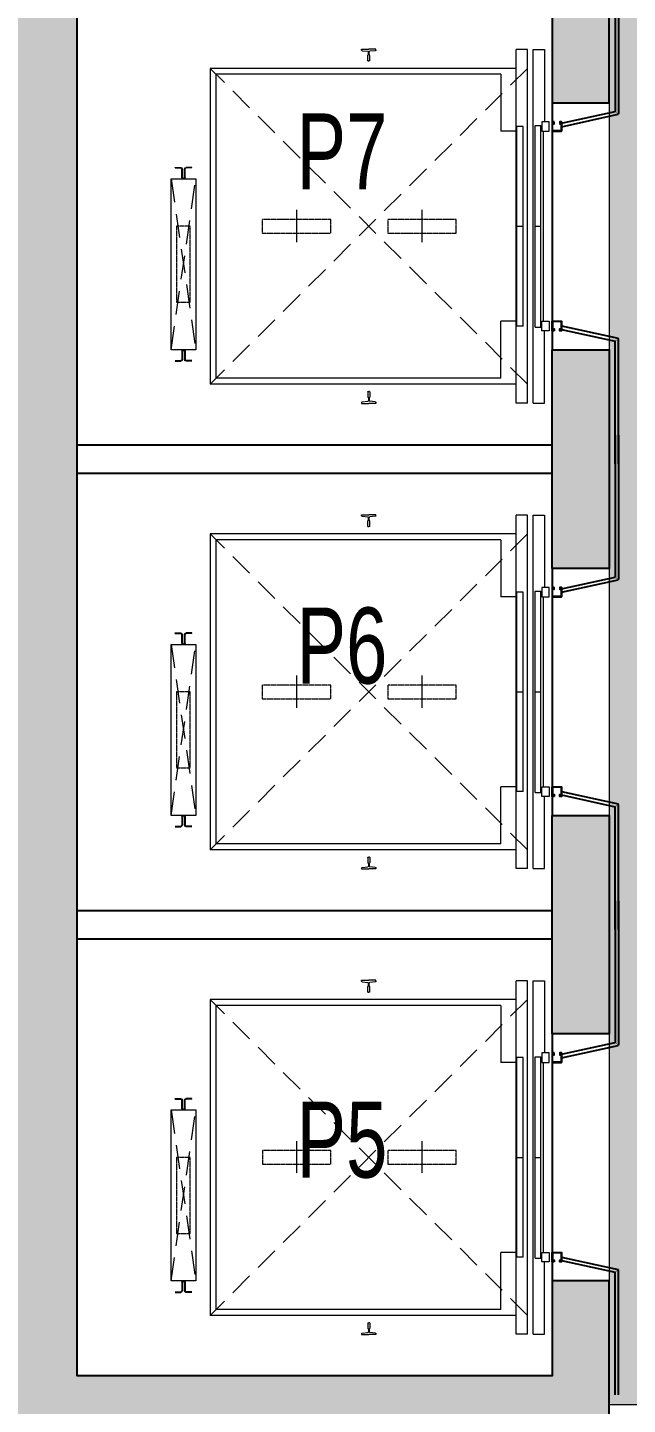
# Model space of a CAD drawing. Header units: millimetres. Extents: x -11451263 to 11578383104, y -507 to 1450429.
# Drawn here: x 11448773 to 11451929, y 1032959 to 1040205 of the extents above; entities that cross this region are included whole.
import ezdxf

# ---------------------------------------------------------------- set-up
doc = ezdxf.new("R2010")
doc.units = ezdxf.units.MM
doc.header["$MEASUREMENT"] = 0
for name, pattern in [('xref.asix of  podium$0$xref.asix of  podium$0$Xref_ST_MBDV Cot vach 30.7.2022$0$CENTERX2', [4, 2.5, -0.5, 0.5, -0.5]), ('xref.asix of  podium$0$xref.asix of  podium$0$Xref_ST_MBDV Cot vach 30.7.2022$0$HIDDEN', [0.375, 0.25, -0.125]), ('xref.asix of  podium$0$xref.asix of  podium$0$Xref_ST_MBDV Cot vach 30.7.2022$0$PHANTOMX2', [5, 2.5, -0.5, 0.5, -0.5, 0.5, -0.5])]:
    doc.linetypes.add(name, pattern=pattern)
doc.layers.get('0').update_dxf_attribs({"linetype": 'CONTINUOUS', "lineweight": 13})
for name, color, linetype, lineweight in [('DO DIEN TICH THONG THUY', 141, 'CONTINUOUS', 13), ('KT-Net thay', 7, 'CONTINUOUS', 25), ('KT-Net to mau', 159, 'CONTINUOUS', 18), ('KT-Vat lieu', 250, 'CONTINUOUS', 9), ('xref.asix of  podium$0$xref.asix of  podium$0$Xref_ST_MBDV Cot vach 30.7.2022$0$KT-Noi that', 36, 'CONTINUOUS', 9)]:
    doc.layers.add(name, color=color, linetype=linetype, lineweight=lineweight)
for name, color, linetype in [('KT-Net cot vach', 6, 'CONTINUOUS'), ('KT-Text', 7, 'CONTINUOUS'), ('xref.asix of  podium$0$xref.asix of  podium$0$Xref_ST_MBDV Cot vach 30.7.2022$0$KT-Net manh', 139, 'CONTINUOUS')]:
    doc.layers.add(name, color=color, linetype=linetype)
doc.styles.add('Xref_ST_MBDV Cot vach 30.7.2022$0$Arial', font='arial.ttf', dxfattribs={"width": 0.7})

# ---------------------------------------------------------------- blocks, each defined once
blk = doc.blocks.new('xref.asix of  podium$0$xref.asix of  podium$0$Xref_ST_MBDV Cot vach 30.7.2022$0$TM 1000kg')
at = {"layer": 'xref.asix of  podium$0$xref.asix of  podium$0$Xref_ST_MBDV Cot vach 30.7.2022$0$KT-Net manh'}
for p, q in [((-2849.992175524749, 2500.000000000007), (-2849.992175524298, 1742.237188449821)), ((-2831.992175524923, 2500.000000000007), (-2831.992175524298, 1754.380282491551)), ((-2849.992175524298, 1742.237188449821), (-2846.992175522784, 1742.237188449821)), ((-2846.992175522784, 1742.237188449821), (-2846.992175522784, 1739.237188449821)), ((-2550.006080747044, 1674.237188449821), (-2846.992175522784, 1739.237188449821)), ((-2550.006080747044, 1692.663264479774), (-2831.992175524298, 1754.380282491551)), ((-2499.992175525869, 1800.000000000007), (-2500.000000003725, 500.0000000000073)), ((-2550.006080747044, 625.7628115501939), (-2846.992175522784, 560.7628115501939)), ((-2550.006080747044, 607.3367355202427), (-2831.992175524298, 545.6197175084671)), ((-2849.992175524298, 557.7628115501939), (-2846.992175522784, 557.7628115501939)), ((-2849.992175524705, -99.9999999999909), (-2849.992175524298, 557.7628115501939)), ((-2846.992175522784, 557.7628115501939), (-2846.992175522784, 560.7628115501939)), ((-2831.992175524851, -99.99999999998909), (-2831.992175524298, 545.6197175084671))]:
    blk.add_line(p, q, dxfattribs=at)
at = {"layer": 'xref.asix of  podium$0$xref.asix of  podium$0$Xref_ST_MBDV Cot vach 30.7.2022$0$KT-Net manh', "const_width": 2}
for points in [[(-2846.992175522784, 1742.237188449821), (-2831.992175524298, 1754.380282491551)], [(-2846.992175522784, 557.7628115501939), (-2831.992175524298, 545.6197175084671)]]:
    blk.add_lwpolyline(points, dxfattribs=at)
at = {"layer": 'xref.asix of  podium$0$xref.asix of  podium$0$Xref_ST_MBDV Cot vach 30.7.2022$0$KT-Net manh', "ltscale": 2}
for points in [[(-2510.006080747044, 1700.002331897216), (-2500.006080747044, 1700.002331897216), (-2500.006080747044, 1650.002331897216), (-2550.006080747044, 1650.002331897216), (-2550.006080747044, 1700.002331897216), (-2540.006080747044, 1700.002331897216), (-2540.006080747044, 1690.002331897216), (-2541.60608074702, 1690.002331897216), (-2541.60608074702, 1698.402331897356), (-2548.406080747067, 1698.402331897356), (-2548.406080747067, 1651.602331897309), (-2501.60608074702, 1651.602331897309), (-2501.60608074702, 1698.402331897356), (-2508.406080747067, 1698.402331897356), (-2508.406080747067, 1690.002331897216), (-2510.006080747044, 1690.002331897216)], [(-2510.006080747044, 599.9976681027983), (-2500.006080747044, 599.9976681027983), (-2500.006080747044, 649.9976681027983), (-2550.006080747044, 649.9976681027983), (-2550.006080747044, 599.9976681027983), (-2540.006080747044, 599.9976681027983), (-2540.006080747044, 609.9976681027983), (-2541.60608074702, 609.9976681027983), (-2541.60608074702, 601.5976681026586), (-2548.406080747067, 601.5976681026586), (-2548.406080747067, 648.3976681027052), (-2501.60608074702, 648.3976681027052), (-2501.60608074702, 601.5976681026586), (-2508.406080747067, 601.5976681026586), (-2508.406080747067, 609.9976681027983), (-2510.006080747044, 609.9976681027983)]]:
    blk.add_lwpolyline(points, close=True, dxfattribs=at)
at = {"layer": 'xref.asix of  podium$0$xref.asix of  podium$0$Xref_ST_MBDV Cot vach 30.7.2022$0$KT-Noi that', "linetype": 'Continuous', "ltscale": 2}
for p, q in [((-2460.006080747058, 2080.002331897216), (-2460.006080747058, 1700.002331897216)), ((-2400.006080747058, 2080.002331897216), (-2460.006080747058, 2080.002331897216)), ((-2400.006080747058, 220.0023318972126), (-2400.006080747058, 2080.002331897216)), ((-2370.006080747058, 220.0023318972126), (-2370.006080747058, 2080.002331897216)), ((-2370.006080747058, 2080.002331897216), (-2310.006080747058, 2080.002331897216)), ((-2310.006080747058, 220.0023318972126), (-2310.006080747058, 2080.002331897216)), ((-2310.006080747058, 1981.002331897216), (-700.0060807470581, 1981.002331897216)), ((-700.0060807470581, 1981.002331897216), (-700.0060807470581, 319.0023318972126)), ((-2230.006080747058, 1950.002331897216), (-730.0060807470581, 1950.002331897216)), ((-2230.006080747058, 1950.002331897216), (-2230.006080747058, 1650.002331897216)), ((-730.0060807470581, 1950.002331897216), (-730.0060807470581, 350.0023318972126)), ((-2441.259975502442, 620.0023318972162), (-2441.259975502442, 1680.002331897216)), ((-2411.006080747058, 1680.002331897216), (-2441.259975502442, 1680.002331897216)), ((-2411.006080747058, 620.0023318972162), (-2411.006080747058, 1680.002331897216)), ((-2348.006080747058, 625.0023318972162), (-2348.006080747058, 1675.002331897216)), ((-2348.006080747058, 1675.002331897216), (-2314.006080747058, 1675.002331897216)), ((-2314.006080747058, 625.0023318972162), (-2314.006080747058, 1675.002331897216)), ((-2455.006080747058, 650.0023318972162), (-2455.006080747058, 1650.002331897216)), ((-2310.006080747058, 1650.002331897216), (-2230.006080747058, 1650.002331897216)), ((-2411.006080747058, 1150.002331897216), (-2441.259975502428, 1150.002331897216)), ((-2314.006080747058, 1150.002331897216), (-2348.006080747058, 1150.002331897216)), ((-2460.006080747058, 220.0023318972126), (-2460.006080747058, 600.0023318972162)), ((-2411.006080747058, 620.0023318972162), (-2441.259975502442, 620.0023318972162)), ((-2348.006080747058, 625.0023318972162), (-2314.006080747058, 625.0023318972162)), ((-2310.006080747058, 650.0023318972162), (-2230.006080747058, 650.0023318972162)), ((-2230.006080747058, 350.0023318972126), (-2230.006080747058, 650.0023318972162)), ((-2310.006080747058, 319.0023318972126), (-700.0060807470581, 319.0023318972126)), ((-2230.006080747058, 350.0023318972126), (-730.0060807470581, 350.0023318972126)), ((-2400.006080747058, 220.0023318972126), (-2460.006080747058, 220.0023318972126)), ((-2370.006080747058, 220.0023318972126), (-2310.006080747058, 220.0023318972126))]:
    blk.add_line(p, q, dxfattribs=at)
at = {"layer": 'xref.asix of  podium$0$xref.asix of  podium$0$Xref_ST_MBDV Cot vach 30.7.2022$0$KT-Noi that', "linetype": 'Continuous'}
for p, q in [((-1572.506080747058, 2077.002331897216), (-1572.506080747058, 2082.002331897216)), ((-1572.506080747058, 2082.002331897216), (-1535.006080747058, 2082.002331897216)), ((-1569.506080747058, 2074.002331897216), (-1540.066080747114, 2070.902331897239)), ((-1540.006080747058, 2021.002331897216), (-1540.006080747058, 2050.002331897216)), ((-1537.066080747114, 2054.123071325659), (-1537.066080747114, 2067.902331897239)), ((-1497.506080747058, 2082.002331897216), (-1535.006080747058, 2082.002331897216)), ((-1532.946080747002, 2054.123071325659), (-1532.946080747002, 2067.902331897239)), ((-1530.006080747058, 2021.002331897216), (-1530.006080747058, 2050.002331897216)), ((-1500.506080747058, 2074.002331897216), (-1529.946080747002, 2070.902331897239)), ((-1497.506080747058, 2077.002331897216), (-1497.506080747058, 2082.002331897216)), ((-1539.006080747058, 2020.002331897216), (-1535.006080747058, 2020.002331897216)), ((-1531.006080747058, 2020.002331897216), (-1535.006080747058, 2020.002331897216)), ((-603.5060807470581, 1460.002341897176), (-574.406080746965, 1460.002341897176)), ((-603.5060807470581, 1456.802341897223), (-603.5060807470581, 1460.002341897176)), ((-603.5060807470581, 1456.802341897223), (-574.406080746965, 1456.802341897223)), ((-568.2060807470116, 1406.202341897246), (-568.2060807470116, 1450.602341897153)), ((-565.0060807470581, 1406.202341897246), (-565.0060807470581, 1450.602341897153)), ((-555.0060807470581, 1406.202341897246), (-555.0060807470581, 1450.602341897153)), ((-551.8060807471047, 1406.202341897246), (-551.8060807471047, 1450.602341897153)), ((-516.5060807470581, 1460.002341897176), (-545.6060807471513, 1460.002341897176)), ((-516.5060807470581, 1456.802341897223), (-545.6060807471513, 1456.802341897223)), ((-516.5060807470581, 1456.802341897223), (-516.5060807470581, 1460.002341897176)), ((-558.0060807470581, 1403.202341897246), (-562.0060807470581, 1403.202341897246)), ((-558.0060807470581, 1400.002341897176), (-562.0060807470581, 1400.002341897176)), ((-603.5060807470581, 443.2023218972099), (-574.406080746965, 443.2023218972099)), ((-603.5060807470581, 440.0023218971401), (-574.406080746965, 440.0023218971401)), ((-568.2060807470116, 493.8023218971866), (-568.2060807470116, 449.4023218972798)), ((-565.0060807470581, 493.8023218971866), (-565.0060807470581, 449.4023218972798)), ((-558.0060807470581, 500.0023218971401), (-562.0060807470581, 500.0023218971401)), ((-558.0060807470581, 496.8023218971866), (-562.0060807470581, 496.8023218971866)), ((-555.0060807470581, 493.8023218971866), (-555.0060807470581, 449.4023218972798)), ((-551.8060807471047, 493.8023218971866), (-551.8060807471047, 449.4023218972798)), ((-516.5060807470581, 443.2023218972099), (-545.6060807471513, 443.2023218972099)), ((-516.5060807470581, 440.0023218971401), (-545.6060807471513, 440.0023218971401)), ((-1572.506080747058, 223.0023318972126), (-1572.506080747058, 218.0023318972126)), ((-1572.506080747058, 218.0023318972126), (-1535.006080747058, 218.0023318972126)), ((-1569.506080747058, 226.0023318972126), (-1540.066080747114, 229.1023318971893)), ((-1540.006080747058, 279.0023318972126), (-1540.006080747058, 250.0023318972126)), ((-1539.006080747058, 280.0023318972126), (-1535.006080747058, 280.0023318972126)), ((-1537.066080747114, 245.8815924687697), (-1537.066080747114, 232.1023318971893)), ((-1531.006080747058, 280.0023318972126), (-1535.006080747058, 280.0023318972126)), ((-1497.506080747058, 218.0023318972126), (-1535.006080747058, 218.0023318972126)), ((-1532.946080747002, 245.8815924687697), (-1532.946080747002, 232.1023318971893)), ((-1530.006080747058, 279.0023318972126), (-1530.006080747058, 250.0023318972126)), ((-1500.506080747058, 226.0023318972126), (-1529.946080747002, 229.1023318971893)), ((-1497.506080747058, 223.0023318972126), (-1497.506080747058, 218.0023318972126))]:
    blk.add_line(p, q, dxfattribs=at)
at = {"layer": 'xref.asix of  podium$0$xref.asix of  podium$0$Xref_ST_MBDV Cot vach 30.7.2022$0$KT-Noi that', "linetype": 'xref.asix of  podium$0$xref.asix of  podium$0$Xref_ST_MBDV Cot vach 30.7.2022$0$HIDDEN', "ltscale": 500}
for p, q in [((-2370.006080747058, 1981.002331897216), (-700.0060807470581, 319.0023318972126)), ((-2370.006080747058, 319.0023318972126), (-700.0060807470581, 1981.002331897216)), ((-495.0060807470581, 1400.002331897216), (-625.0060807470581, 500.0023318972162)), ((-495.0060807470581, 500.0023318972162), (-625.0060807470581, 1400.002331897216))]:
    blk.add_line(p, q, dxfattribs=at)
at = {"layer": 'xref.asix of  podium$0$xref.asix of  podium$0$Xref_ST_MBDV Cot vach 30.7.2022$0$KT-Noi that', "linetype": 'xref.asix of  podium$0$xref.asix of  podium$0$Xref_ST_MBDV Cot vach 30.7.2022$0$CENTERX2'}
for p, q in [((-1815.006080747058, 1236.002331897216), (-1815.006080747058, 1066.653990867846)), ((-1155.006080747058, 1236.002331897216), (-1155.006080747058, 1066.653990867846))]:
    blk.add_line(p, q, dxfattribs=at)
at = {"layer": 'xref.asix of  podium$0$xref.asix of  podium$0$Xref_ST_MBDV Cot vach 30.7.2022$0$KT-Noi that', "linetype": 'Continuous', "ltscale": 2}
for points in [[(-2485.00608074879, 1700.002331897216), (-2445.00608074879, 1700.002331897216), (-2445.00608074879, 1650.002331897216), (-2485.00608074879, 1650.002331897216)], [(-495.0060807470581, 1400.002331897216), (-625.0060807470581, 1400.002331897216), (-625.0060807470581, 500.0023318972162), (-495.0060807470581, 500.0023318972162)], [(-2485.00608074879, 600.0023318972162), (-2445.00608074879, 600.0023318972162), (-2445.00608074879, 650.0023318972162), (-2485.00608074879, 650.0023318972162)]]:
    blk.add_lwpolyline(points, close=True, dxfattribs=at)
at = {"layer": 'xref.asix of  podium$0$xref.asix of  podium$0$Xref_ST_MBDV Cot vach 30.7.2022$0$KT-Noi that', "linetype": 'xref.asix of  podium$0$xref.asix of  podium$0$Xref_ST_MBDV Cot vach 30.7.2022$0$PHANTOMX2'}
for points in [[(-1635.006080747058, 1186.002331897216), (-1635.006080747058, 1114.002331897333), (-1995.006080747058, 1114.002331897333), (-1995.006080747058, 1186.002331897216)], [(-975.0060807470581, 1186.002331897216), (-975.0060807470581, 1114.002331897333), (-1335.006080747058, 1114.002331897333), (-1335.006080747058, 1186.002331897216)], [(-524.0060807470581, 1150.002331897216), (-524.0060807470581, 750.0023318972162), (-596.0060807470581, 750.0023318972162), (-596.0060807470581, 1150.002331897216)]]:
    blk.add_lwpolyline(points, close=True, dxfattribs=at)
at = {"layer": 'xref.asix of  podium$0$xref.asix of  podium$0$Xref_ST_MBDV Cot vach 30.7.2022$0$KT-Noi that', "linetype": 'Continuous'}
for centre, radius, start, end in [((-1569.506080747058, 2077.002331897216), 3, 180, 270), ((-1540.066080747114, 2067.902331897239), 3, 0, 90), ((-1542.280197382381, 2054.7339947371), 5.24978472904255, 295.6697211345437, 353.3172836214693), ((-1529.946080747002, 2067.902331897239), 3, 90, 180), ((-1527.731964111736, 2054.7339947371), 5.24978472904255, 186.6827163785307, 244.3302788654563), ((-1500.506080747058, 2077.002331897216), 3, 270, 0), ((-1539.006080747058, 2021.002331897216), 1, 180, 270), ((-1531.006080747058, 2021.002331897216), 1, 270, 0), ((-574.406080746965, 1450.602341897153), 9.399999999997844, 0, 90), ((-574.406080746965, 1450.602341897153), 6.19999999999734, 0, 90), ((-545.6060807471513, 1450.602341897153), 9.400000000001475, 90, 180), ((-545.6060807471513, 1450.602341897153), 6.200000000004374, 90, 180), ((-562.0060807470581, 1406.202341897246), 6.20000000000076, 180, 270), ((-562.0060807470581, 1406.202341897246), 2.999999999999834, 180, 270), ((-558.0060807470581, 1406.202341897246), 3.000000000000045, 270, 0), ((-558.0060807470581, 1406.202341897246), 6.19999999999713, 270, 0), ((-574.406080746965, 449.4023218972798), 6.19999999999734, 270, 0), ((-574.406080746965, 449.4023218972798), 9.399999999997844, 270, 0), ((-562.0060807470581, 493.8023218971866), 6.20000000000076, 90, 180), ((-562.0060807470581, 493.8023218971866), 2.999999999999834, 90, 180), ((-558.0060807470581, 493.8023218971866), 6.19999999999713, 0, 90), ((-558.0060807470581, 493.8023218971866), 3.000000000000045, 0, 90), ((-545.6060807471513, 449.4023218972798), 9.400000000001475, 180, 270), ((-545.6060807471513, 449.4023218972798), 6.200000000004374, 180, 270), ((-1569.506080747058, 223.0023318972126), 3, 90, 180), ((-1540.066080747114, 232.1023318971893), 3, 270, 0), ((-1539.006080747058, 279.0023318972126), 1, 90, 180), ((-1542.280197382381, 245.2706690573286), 5.24978472904255, 6.682716378530666, 64.33027886545624), ((-1527.731964111736, 245.2706690573286), 5.24978472904255, 115.6697211345438, 173.3172836214693), ((-1529.946080747002, 232.1023318971893), 3, 180, 270), ((-1531.006080747058, 279.0023318972126), 1, 0, 90), ((-1500.506080747058, 223.0023318972126), 3, 0, 90)]:
    blk.add_arc(centre, radius, start, end, dxfattribs=at)
blk = doc.blocks.new('jghhjkghjkgj')
at = {"true_color": 0x93e6c6}
h = blk.add_hatch(color=111, dxfattribs=at)
h.dxf.hatch_style = 1
edge = h.paths.add_edge_path()
edge.add_line((11420665.34617715, 1047209.882184248), (11420627.0198351, 1046737.039440222))
edge.add_line((11420627.0198351, 1046737.039440222), (11420555.11735718, 1045834.29335869))
edge.add_arc((11420539.18812136, 1034072.541282242), 11761.76286312525, 28.674925205226316, 89.92240293626242, ccw=False)
edge.add_line((11430858.44420531, 1039716.300625292), (11431846.39290526, 1040058.618995413))
edge.add_line((11431846.39290526, 1040058.618995413), (11442618.08432915, 1043790.946242613))
edge.add_line((11442618.08432915, 1043790.946242613), (11443599.04307722, 1044106.122740515))
edge.add_line((11443599.04307722, 1044106.122740515), (11445650.15752504, 1044814.266165571))
edge.add_line((11445650.15752504, 1044814.266165571), (11445924.43929978, 1044019.805259973))
edge.add_line((11445924.43929978, 1044019.805259973), (11449043.7437544, 1045096.739177929))
edge.add_line((11449043.7437544, 1045096.739177929), (11449908.54899499, 1042591.858865889))
edge.add_line((11449908.54899499, 1042591.858865889), (11449435.94962094, 1042428.694811801))
edge.add_line((11449435.94962094, 1042428.694811801), (11450046.81770679, 1040659.3352269))
edge.add_line((11450046.81770679, 1040659.3352269), (11451833.09404434, 1040659.335226901))
edge.add_line((11451833.09404434, 1040659.335226901), (11451833.10186881, 1032959.335226136))
edge.add_line((11451833.10186881, 1032959.335226136), (11454833.10186806, 1032959.335226136))
edge.add_line((11454833.10186806, 1032959.335226136), (11454833.10186881, 1043459.335226903))
edge.add_line((11454833.10186881, 1043459.335226903), (11457983.10186881, 1043459.335226903))
edge.add_line((11457983.10186881, 1043459.335226903), (11457983.08678705, 1045159.320591468))
edge.add_line((11457983.08678705, 1045159.320591468), (11454935.61559436, 1045159.336010444))
edge.add_arc((11455108.64900212, 1049735.161953887), 4579.09637645701, 202.8297763266191, 267.8344100927352, ccw=False)
edge.add_line((11450888.27153881, 1047958.497187512), (11447601.05328171, 1057460.138691272))
edge.add_line((11447601.05328171, 1057460.138691272), (11441999.28549394, 1055526.137843724))
edge.add_line((11441999.28549394, 1055526.137843724), (11438932.14856026, 1054467.214554804))
edge.add_line((11438932.14856026, 1054467.214554804), (11431464.6703579, 1051889.081693271))
edge.add_line((11431464.6703579, 1051889.081693271), (11428612.24178358, 1060150.513312586))
edge.add_line((11428612.24178358, 1060150.513312586), (11425776.65565228, 1059171.532506769))
edge.add_line((11425776.65565228, 1059171.53250677), (11428353.90306842, 1051706.580273164))
edge.add_line((11428353.90306842, 1051706.580273164), (11425423.63876334, 1050694.911985658))
edge.add_line((11425423.63876334, 1050694.911985658), (11422485.40206504, 1049673.514908576))
edge.add_arc((11423650.2071781, 1046908.875863671), 3000.000000000176, 112.8467952194632, 174.2415130644879)
at = {"elevation": 3.131082881101363e-10}
blk.add_lwpolyline([(11420555.11735718, 1045834.29335869, -0.2737917202970089), (11430858.44420531, 1039716.300625292), (11431846.39290526, 1040058.618995413), (11442618.08432915, 1043790.946242613), (11443599.04307722, 1044106.122740515), (11445650.15752504, 1044814.266165571), (11445924.43929978, 1044019.805259973), (11449043.7437544, 1045096.739177929), (11449908.54899499, 1042591.858865889), (11449435.94962094, 1042428.694811801), (11450046.81770679, 1040659.3352269), (11451833.09404434, 1040659.335226901), (11451833.10186881, 1032959.335226136), (11454833.10186806, 1032959.335226136)], format="xyb", dxfattribs=at)

msp = doc.modelspace()

# ---------------------------------------------------------------- hatches: boundary and pattern name
at = {"layer": 'DO DIEN TICH THONG THUY'}
h = msp.add_hatch(dxfattribs=at)
h.set_pattern_fill('ANSI31', color=256, scale=2000)
h.set_pattern_definition([(45, (0, 0), (-176.7766952966369, 176.7766952966369), [])])
h.paths.add_polyline_path([(11445746.8335596, 1052596.410248968), (11446246.14283573, 1051150.177136151), (11447692.37594856, 1051649.48641216), (11447193.0666693, 1053095.719534426)], flags=16)
h.paths.add_polyline_path([(11437097.79248558, 1049610.345002287), (11437597.10176171, 1048164.11188947), (11439043.33487455, 1048663.421165479), (11438544.02559528, 1050109.654287744)], flags=16)
h.paths.add_polyline_path([(11429444.99365325, 1046968.230525373), (11429944.30292938, 1045521.997412556), (11431390.53604221, 1046021.306688565), (11430891.22676295, 1047467.53981083)], flags=16)
edge = h.paths.add_edge_path()
edge.add_arc((11420539.18812135, 1034072.541282242), 11776.7628631257, 29.73094968226357, 89.84349345905673)
edge.add_line((11420571.35695024, 1045849.260209888), (11420641.97164882, 1046735.838034321))
edge.add_line((11420641.97164882, 1046735.838034321), (11420680.28523676, 1047208.523427251))
edge.add_arc((11423650.2071781, 1046908.875863672), 2984.999999998171, 112.85602851880569, 174.2386911395925, ccw=False)
edge.add_line((11422490.78280763, 1049659.504906122), (11425428.54898127, 1050680.738418265))
edge.add_line((11425428.54898127, 1050680.738418265), (11428345.05876566, 1051687.65798315))
edge.add_line((11428345.05876566, 1051687.65798315), (11428346.00952582, 1051685.161649561))
edge.add_line((11428346.00952582, 1051685.161649561), (11431181.15813558, 1052663.991401884))
edge.add_line((11431181.15813558, 1052663.991401884), (11431455.38853356, 1051870.008349868))
edge.add_line((11431455.38853356, 1051870.008349868), (11438937.04374924, 1054453.035798696))
edge.add_line((11438937.04374924, 1054453.035798696), (11442004.18068296, 1055511.959087627))
edge.add_line((11442004.18068296, 1055511.959087627), (11447591.77876947, 1057441.0678698))
edge.add_line((11447591.77876947, 1057441.0678698), (11450968.29464907, 1047681.313296042))
edge.add_line((11450968.29464907, 1047681.313296042), (11440620.05195405, 1044108.601869262))
edge.add_line((11440620.05195405, 1044108.601869262), (11440440.5616897, 1044628.489594584))
edge.add_line((11440440.5616897, 1044628.489594584), (11438994.32856754, 1044129.180315355))
edge.add_line((11438994.32856754, 1044129.180315355), (11439418.57828137, 1042900.354785623))
edge.add_line((11439418.57828137, 1042900.354785623), (11433208.28289554, 1040756.261924397))
edge.add_line((11433208.28289554, 1040756.261924397), (11432784.03318141, 1041985.087452318))
edge.add_line((11432784.03318141, 1041985.087452318), (11431337.80005913, 1041485.778173048))
edge.add_line((11431337.80005913, 1041485.778173048), (11431762.0497829, 1040256.952647441))
edge.add_line((11431762.0497829, 1040256.952647441), (11430765.70213, 1039912.96547619))
at = {"layer": 'KT-Vat lieu'}
h = msp.add_hatch(dxfattribs=at)
h.set_pattern_fill('BTCT', color=256, scale=30)
h.set_pattern_definition([(49.99999999999999, (11491756.15174879, 1015288.920648109), (215.178054780226, -18.82564049477853), [22.5, -247.5]), (355, (11491756.15174879, 1015288.920648109), (-41.6254000839, 225.6576401100035), [18, -198]), (100.4514, (11491774.08325279, 1015287.351846109), (173.5528145142065, 206.8318626182861), [19.122057, -210.3426336]), (46.18420000000001, (11491756.15174879, 1015348.920648109), (320.1723145876933, -49.65570429870542), [33.75, -371.25]), (96.6356, (11491782.83277229, 1015344.782656009), (280.398811664611, 292.2353612701325), [28.6830864, -315.5139]), (351.1842, (11491756.15174879, 1015348.920648109), (280.3985835400882, 292.2355802775974), [27, -297]), (21, (11491786.15174879, 1015333.920648109), (179.0721156355385, -120.7856671996016), [22.5, -247.5]), (326.0000000000001, (11491786.15174879, 1015333.920648109), (72.99459957647451, 217.5450135140559), [18, -198]), (71.4514, (11491801.07441869, 1015323.855166309), (252.066788574447, 96.75914901298572), [19.122057, -210.3426336]), (37.50000000000001, (11491756.15174879, 1015288.920648109), (3.647956595187201, 99.86815614939344), [0, -195.6, 0, -201, 0, -198.75]), (7.499999999999999, (11491756.15174879, 1015288.920648109), (78.92086123264458, 118.3235135647081), [0, -114.6, 0, -191.1, 0, -75.75]), (327.5, (11491689.25174879, 1015288.920648109), (160.1467308517227, -6.766461520313927), [0, -75, 0, -234, 0, -310.5]), (317.5, (11491659.25174879, 1015288.920648109), (174.9558508027159, 30.03149469969532), [0, -97.5, 0, -155.4, 0, -220.5]), (45, (11491756.15174879, 1015288.920648109), (-79.5495128834866, 79.5495128834866), []), (45, (11491809.18475729, 1015288.920648109), (-79.5495128834866, 79.5495128834866), [])])
h.paths.add_polyline_path([(11454833.10186881, 1034909.335226902), (11455133.10186881, 1034909.335226902), (11455133.10186881, 1036059.335226902), (11454833.10186881, 1036059.335226902)], flags=17)
h.paths.add_polyline_path([(11455133.10186881, 1038509.335226902), (11454833.10186881, 1038509.335226902), (11454833.10186881, 1037359.335226902), (11455133.10186881, 1037359.335226902)], flags=17)
h.paths.add_polyline_path([(11454833.10186881, 1039809.335226902), (11455133.10186881, 1039809.335226902), (11455133.10186881, 1040309.335226902), (11457633.10186882, 1040309.335226903), (11457633.10186882, 1033109.335226903), (11455133.10186881, 1033109.335226902), (11455133.10186881, 1033609.335226902), (11454833.10186881, 1033609.335226902), (11454833.10186881, 1032759.335226902), (11457983.10186882, 1032759.335226903), (11457983.10186881, 1043459.335226903), (11454833.10186881, 1043459.335226902), (11454833.10186881, 1042534.335226903), (11455133.10186881, 1042534.335226903), (11455133.10186881, 1043109.335226902), (11457633.10186881, 1043109.335226903), (11457633.10186881, 1040659.335226903), (11455133.10186881, 1040659.335226902), (11455133.10186881, 1041234.335226903), (11454833.10186881, 1041234.335226903)])
h.paths.add_polyline_path([(11451533.10186881, 1033109.335226901), (11449033.10186881, 1033109.3352269), (11449033.10186881, 1040309.3352269), (11451533.10186881, 1040309.335226901), (11451533.10186881, 1039809.335226902), (11451833.10186881, 1039809.335226902), (11451833.10186881, 1040659.335226901), (11448683.10186881, 1040659.3352269), (11448683.10186881, 1032759.3352269), (11451833.10186881, 1032759.335226901), (11451833.10186881, 1033609.335226902), (11451533.10186881, 1033609.335226902)])
h.paths.add_polyline_path([(11451533.10186881, 1034909.335226902), (11451833.10186881, 1034909.335226902), (11451833.10186881, 1036059.335226902), (11451533.10186881, 1036059.335226902)], flags=17)
h.paths.add_polyline_path([(11451533.10186881, 1037359.335226902), (11451833.10186881, 1037359.335226902), (11451833.10186881, 1038509.335226902), (11451533.10186881, 1038509.335226902)], flags=17)

# ---------------------------------------------------------------- linework, layer by layer
at = {"layer": 'KT-Net cot vach'}
for points in [[(11451833.10186881, 1039809.335226902), (11451833.10186881, 1040659.335226901), (11448683.10186881, 1040659.3352269), (11448683.10186881, 1032759.3352269), (11451833.10186881, 1032759.335226901), (11451833.10186881, 1033609.335226902), (11451533.10186881, 1033609.335226902), (11451533.10186881, 1033109.335226901), (11449033.10186881, 1033109.3352269), (11449033.10186881, 1040309.3352269), (11451533.10186881, 1040309.335226901), (11451533.10186881, 1039809.335226902)], [(11451533.10186881, 1038509.335226902), (11451833.10186881, 1038509.335226902), (11451833.10186881, 1037359.335226902), (11451533.10186881, 1037359.335226902)], [(11451533.10186881, 1036059.335226902), (11451833.10186881, 1036059.335226902), (11451833.10186881, 1034909.335226902), (11451533.10186881, 1034909.335226902)]]:
    msp.add_lwpolyline(points, close=True, dxfattribs=at)
at = {"layer": 'KT-Net thay'}
for p, q in [((11449033.10186881, 1038009.3352269), (11451533.10186881, 1038009.335226901)), ((11449033.10186881, 1037859.3352269), (11451533.10186881, 1037859.335226901)), ((11449033.10186881, 1035559.3352269), (11451533.10186881, 1035559.335226901)), ((11449033.10186881, 1035409.3352269), (11451533.10186881, 1035409.335226901))]:
    msp.add_line(p, q, dxfattribs=at)

# ---------------------------------------------------------------- block references
at = {"layer": 'KT-Net to mau'}
msp.add_blockref('jghhjkghjkgj', (-0.0001486800611019135, 0.003101942013017833, 4.458499265995849e-05), dxfattribs=at)
at = {"layer": 'xref.asix of  podium$0$xref.asix of  podium$0$Xref_ST_MBDV Cot vach 30.7.2022$0$KT-Noi that', "xscale": -1}
for p in [(11449033.10186881, 1038009.335226902), (11449033.10186881, 1035559.335226902), (11449033.10969329, 1033109.335226902)]:
    msp.add_blockref('xref.asix of  podium$0$xref.asix of  podium$0$Xref_ST_MBDV Cot vach 30.7.2022$0$TM 1000kg', p, dxfattribs=at)

# ---------------------------------------------------------------- texts
at = {"layer": 'KT-Text', "style": 'Xref_ST_MBDV Cot vach 30.7.2022$0$Arial', "width": 0.7}
for s, p in [('P7', (11450187.77430378, 1039353.172334254)), ('P6', (11450187.77430378, 1036753.172334254)), ('P5', (11450187.77430378, 1034153.172334254))]:
    msp.add_text(s, height=400, dxfattribs=at).set_placement(p)

doc.saveas('drawing.dxf')
